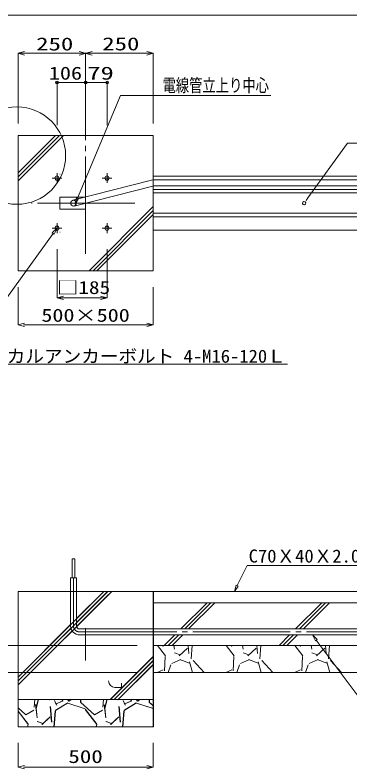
# Model space of a CAD drawing. Units: millimetres, scale not verified. Extents: x -4014 to 4014, y -2814 to 2814.
# Drawn here: x 552 to 1791, y 29 to 2814 of the extents above; entities that cross this region are included whole.
import ezdxf
from ezdxf.enums import TextEntityAlignment as Align

# ---------------------------------------------------------------- set-up
doc = ezdxf.new("R2010")
doc.units = ezdxf.units.MM
doc.header["$LTSCALE"] = 20
doc.header["$PDMODE"] = 32
doc.header["$PDSIZE"] = 10
doc.linetypes.add('LONG_CHAIN', pattern=[21, 18, -1, 1, -1])
for name, color, linetype, lineweight in [('0-0_LAYER262', 7, 'Continuous', 9), ('0-4_LAYER257', 7, 'Continuous', 9), ('0-9_LAYER260', 7, 'Continuous', 9), ('0-C_LAYER271', 7, 'Continuous', 9), ('0-F_LAYER258', 7, 'Continuous', 9)]:
    doc.layers.add(name, color=color, linetype=linetype, lineweight=lineweight)
doc.styles.add('ＭＳ ゴシック', font='')
doc.styles.get('ＭＳ ゴシック').set_extended_font_data('MS Gothic')

msp = doc.modelspace()

# ---------------------------------------------------------------- linework, layer by layer
at = {"layer": '0-0_LAYER262'}
for p, q in [((4013.64, 2814.16), (-4013.64, 2814.16)), ((-4013.64, 2814.16), (4013.64, 2814.16))]:
    msp.add_line(p, q, dxfattribs=at)
at = {"layer": '0-4_LAYER257'}
for p, q in [((837.17, 2679.32), (789.22, 2666.42)), ((789.22, 2679.26), (837.17, 2666.48)), ((563.2, 2672.87), (563.2, 2413.44)), ((563.2, 2672.87), (1063.18, 2672.87)), ((1063.18, 2413.44), (1063.18, 2672.87)), ((707.2, 2564.63), (707.2, 2407.9)), ((892.2, 2564.63), (892.2, 2407.17)), ((563.2, 1869.18), (563.2, 2369.21)), ((563.2, 2369.21), (1063.18, 2369.21)), ((563.2, 2369.21), (563.2, 1869.18)), ((1063.18, 2369.21), (1063.18, 1869.18)), ((1635.4, 2138.61), (1782.13, 2340.25)), ((1782.13, 2340.25), (2782.33, 2340.25)), ((892.2, 2229.71), (892.2, 2193.73)), ((1056.48, 2203.84), (765.48, 2129.88)), ((910.21, 2211.7), (874.21, 2211.7)), ((1063.18, 2219.18), (3063.12, 2219.18)), ((3041.52, 2205.19), (1067.31, 2205.19)), ((1061.88, 2182.54), (770.9, 2108.57)), ((3041.52, 2183.2), (1067.31, 2183.2)), ((1063.18, 2169.22), (3063.12, 2169.22)), ((1063.18, 2156.73), (3063.12, 2156.73)), ((718.18, 2141.7), (813.2, 2141.7)), ((813.2, 2141.7), (813.2, 2096.72)), ((1628.35, 2128.92), (1635.4, 2138.61)), ((813.2, 2096.72), (718.18, 2096.72)), ((1063.18, 2081.72), (3063.12, 2081.72)), ((1063.18, 2069.23), (3063.12, 2069.23)), ((892.2, 2008.71), (892.2, 2044.72)), ((693.01, 2007.34), (342.91, 1523.76)), ((910.21, 2026.72), (874.21, 2026.72)), ((1063.18, 2019.18), (3063.12, 2019.18)), ((707.2, 1948.7), (707.2, 1769.23)), ((892.2, 1948.7), (892.2, 1769.23)), ((1063.18, 1869.18), (563.2, 1869.18)), ((563.2, 1809.23), (563.2, 1669.19)), ((1063.18, 1809.23), (1063.18, 1669.19)), ((707.2, 1769.23), (731.2, 1775.65)), ((707.2, 1769.23), (892.2, 1769.23)), ((731.2, 1762.78), (707.2, 1769.23)), ((868.19, 1775.65), (892.2, 1769.23)), ((892.2, 1769.23), (868.19, 1762.78)), ((1039.18, 1675.64), (1063.18, 1669.19)), ((1063.18, 1669.19), (583.2, 1669.19)), ((1063.18, 1669.19), (1039.18, 1662.83)), ((1559.43, 1523.76), (342.91, 1523.76)), ((763.18, 804.75), (763.18, 734.74)), ((773.19, 804.75), (763.18, 804.75)), ((773.19, 734.74), (773.19, 804.75)), ((1373.99, 706.19), (1410.09, 779.78)), ((1410.09, 779.78), (2416.07, 779.78)), ((757.19, 734.74), (779.19, 734.74)), ((757.19, 734.74), (757.19, 556.75)), ((779.19, 734.74), (779.19, 556.75)), ((563.2, 684.73), (3563.12, 684.73)), ((563.2, 184.74), (563.2, 684.73)), ((779.19, 569.53), (894.41, 684.73)), ((779.19, 584.02), (879.91, 684.73)), ((779.31, 555.14), (897.68, 673.52)), ((1063.18, 684.73), (1063.18, 184.74)), ((1063.18, 642.76), (3063.12, 642.76)), ((1165.17, 545.75), (1262.18, 642.76)), ((1179.66, 545.75), (1276.67, 642.76)), ((1194.18, 545.75), (1291.16, 642.76)), ((1589.42, 545.75), (1686.43, 642.76)), ((1603.91, 545.75), (1700.92, 642.76)), ((1618.43, 545.75), (1715.41, 642.76)), ((563.2, 368.02), (757.19, 562)), ((563.2, 353.53), (758.22, 548.54)), ((563.2, 339.01), (762.69, 538.51)), ((790.19, 545.75), (3281.12, 545.75)), ((813.18, 549.05), (813.18, 428.89)), ((790.19, 523.75), (3286.04, 523.75)), ((1104.18, 484.73), (1143.17, 523.75)), ((1118.67, 484.73), (1157.69, 523.75)), ((1133.16, 484.73), (1172.18, 523.75)), ((1528.45, 484.73), (1567.42, 523.75)), ((1542.94, 484.73), (1581.94, 523.75)), ((1557.43, 484.73), (1596.43, 523.75)), ((1666.23, 504.51), (1871.1, 229.74)), ((1003.18, 484.73), (463.19, 484.73)), ((1063.18, 484.73), (3063.12, 484.73)), ((1108.73, 446.88), (1079.47, 484.73)), ((1099.55, 482.6), (1097.17, 484.73)), ((1102.79, 484.73), (1098.89, 482.46)), ((1139.86, 484.73), (1141.25, 471.6)), ((1189.9, 474.62), (1159.4, 446.69)), ((1192.65, 484.73), (1195.21, 455.16)), ((1207.78, 484.73), (1203.65, 435.25)), ((1362.68, 446.89), (1333.44, 484.73)), ((1353.54, 482.6), (1351.16, 484.73)), ((1356.79, 484.73), (1352.9, 482.46)), ((1393.86, 484.73), (1395.24, 471.52)), ((1443.93, 474.66), (1413.44, 446.71)), ((1446.64, 484.73), (1449.2, 455.35)), ((1461.77, 484.73), (1457.64, 435.25)), ((1616.67, 446.94), (1587.44, 484.73)), ((1607.53, 482.6), (1605.15, 484.73)), ((1610.78, 484.73), (1606.89, 482.46)), ((1647.85, 484.73), (1649.25, 471.41)), ((1697.92, 474.68), (1667.45, 446.75)), ((1700.63, 484.73), (1703.18, 455.52)), ((1715.77, 484.73), (1711.63, 435.28)), ((1162.29, 449.87), (1141.99, 457.48)), ((1416.31, 449.87), (1395.98, 457.48)), ((1670.3, 449.87), (1649.98, 457.48)), ((904.17, 284.74), (1063.18, 443.75)), ((918.68, 284.74), (1063.18, 429.26)), ((1104.36, 391.05), (1106.89, 444.35)), ((1132.5, 417.83), (1165.52, 433.04)), ((1196.82, 419.75), (1161.26, 432.48)), ((1208.71, 384.74), (1197.01, 424.46)), ((1210.92, 428.91), (1251.28, 384.74)), ((1358.36, 391.07), (1360.9, 444.42)), ((1386.45, 417.83), (1419.49, 433.02)), ((1450.86, 419.75), (1415.27, 432.44)), ((1462.68, 384.74), (1451.02, 424.44)), ((1464.87, 428.99), (1505.27, 384.74)), ((1612.35, 391.13), (1614.89, 444.43)), ((1640.45, 417.83), (1673.46, 433.02)), ((1704.87, 419.75), (1669.29, 432.44)), ((1716.68, 384.74), (1705.04, 424.38)), ((1718.81, 429.05), (1759.25, 384.74)), ((933.18, 284.74), (1063.18, 414.77)), ((1077.18, 384.74), (1100.29, 394.51)), ((1118.01, 384.74), (1128.59, 412.99)), ((1331.17, 384.74), (1354.33, 394.51)), ((1371.98, 384.74), (1382.59, 413.01)), ((1585.16, 384.74), (1608.32, 394.51)), ((1625.99, 384.74), (1636.6, 413.05)), ((1003.18, 384.74), (463.19, 384.74)), ((1063.18, 384.74), (3063.12, 384.74)), ((1063.18, 284.74), (563.2, 284.74)), ((624.74, 284.74), (622.55, 257.18)), ((637.79, 284.74), (629.4, 251.12)), ((677.34, 284.74), (678.83, 283.44)), ((698, 281.64), (705.63, 263.88)), ((703.77, 269.5), (729.18, 279.63)), ((728.72, 279.07), (725.33, 284.74)), ((746.15, 284.74), (751.44, 279.45)), ((751.59, 279.53), (759.42, 284.74)), ((794.61, 274.38), (794.61, 284.74)), ((878.74, 284.74), (876.55, 257.1)), ((891.78, 284.74), (883.37, 251.12)), ((931.33, 284.74), (932.82, 283.44)), ((951.99, 281.68), (959.6, 263.9)), ((957.76, 269.5), (983.15, 279.63)), ((982.71, 279.1), (979.3, 284.74)), ((1000.14, 284.74), (1005.46, 279.45)), ((1005.58, 279.53), (1013.42, 284.74)), ((1048.58, 274.38), (1048.58, 284.74)), ((591.56, 228.63), (563.2, 254.14)), ((628.16, 266.09), (633.22, 217.84)), ((682.16, 259.25), (687.24, 200.82)), ((746.65, 272.27), (700.91, 244.34)), ((810.8, 251.21), (747.28, 271.53)), ((845.55, 228.63), (794.75, 274.34)), ((882.15, 265.99), (887.23, 217.73)), ((936.15, 259.41), (941.22, 200.99)), ((1000.62, 272.27), (954.9, 244.34)), ((1063.18, 251.72), (1001.28, 271.53)), ((1063.18, 261.36), (1048.75, 274.34)), ((600.78, 192.84), (563.2, 241.47)), ((621.4, 246.24), (590.9, 228.48)), ((700.73, 242.17), (695.95, 184.74)), ((854.75, 192.84), (811.56, 248.74)), ((875.37, 246.28), (844.91, 228.48)), ((954.72, 242.19), (949.94, 184.74)), ((654.29, 195.86), (633.99, 203.49)), ((681.89, 220.61), (651.4, 192.67)), ((908.28, 195.86), (887.96, 203.49)), ((935.9, 220.65), (905.41, 192.7)), ((1063.18, 184.74), (563.2, 184.74)), ((598.65, 184.74), (598.92, 190.3)), ((852.65, 184.74), (852.92, 190.34)), ((563.2, 124.76), (563.2, 35.03)), ((1063.18, 124.76), (1063.18, 35.03)), ((563.2, 35.03), (587.2, 41.46)), ((587.2, 28.6), (563.2, 35.03)), ((1063.18, 35.03), (583.2, 35.03)), ((1039.18, 41.46), (1063.18, 35.03)), ((1063.18, 35.03), (1039.18, 28.6))]:
    msp.add_line(p, q, dxfattribs=at)
at = {"layer": '0-4_LAYER257', "linetype": 'LONG_CHAIN'}
for p, q in [((768.19, 734.74), (768.19, 556.75)), ((790.19, 534.75), (3289.73, 534.75))]:
    msp.add_line(p, q, dxfattribs=at)
at = {"layer": '0-4_LAYER257'}
for points in [[(587.17, 2666.48), (563.2, 2672.87), (587.17, 2679.32)], [(1039.2, 2679.26), (1063.18, 2672.87), (1039.2, 2666.42)], [(783.36, 2137.83), (942.15, 2516.99), (1497.63, 2516.99)], [(587.2, 1662.83), (563.2, 1669.19), (587.2, 1675.64)]]:
    msp.add_lwpolyline(points, dxfattribs=at)
for points in [[(1377.54, 704.37), (1363.17, 684.73), (1370.41, 707.99)], [(1663.02, 502.13), (1651.88, 523.75), (1669.45, 506.88)]]:
    msp.add_lwpolyline(points, close=True, dxfattribs=at)
for centre, radius, start, end in [((892.5, 2211.37), 8.31, 92.09672, 177.6803), ((892.51, 2212.01), 8.32, 182.10113, 267.82587), ((891.92, 2211.4), 8.28, 2.12348, 88.09912), ((891.89, 2212), 8.31, 272.11472, 357.96033), ((1067.28, 2161.79), 43.41, 89.95291, 104.40475), ((1067.36, 2160.85), 22.36, 90.11281, 104.19083), ((1621.61, 2119.28), 6.24, 146.29944, 231.93656), ((1621.35, 2118.85), 6.28, 56.49382, 141.69789), ((1620.91, 2119.16), 6.29, 326.27769, 51.5953), ((1621.26, 2119.5), 6.2, 235.76857, 321.91508), ((892.5, 2026.4), 8.31, 92.11167, 177.88828), ((891.89, 2026.4), 8.31, 2.11296, 87.88833), ((892.5, 2027.01), 8.31, 182.10964, 267.89095), ((891.89, 2027.01), 8.31, 272.1092, 357.8926), ((791.45, 558.01), 34.28, 182.10965, 267.89038), ((790.61, 557.17), 11.43, 182.1111, 267.88893)]:
    msp.add_arc(centre, radius, start, end, dxfattribs=at)
at = {"layer": '0-4_LAYER257', "linetype": 'LONG_CHAIN'}
msp.add_arc((791.03, 557.59), 22.86, 182.11038, 267.88965, dxfattribs=at)
at = {"layer": '0-9_LAYER260', "linetype": 'LONG_CHAIN'}
for p, q in [((813.2, 1931.47), (813.2, 2672.87)), ((994.89, 2119.2), (612.25, 2119.2))]:
    msp.add_line(p, q, dxfattribs=at)
at = {"layer": '0-9_LAYER260'}
for p, q in [((563.2, 2216.22), (716.19, 2369.21)), ((563.2, 2201.71), (730.69, 2369.21)), ((563.2, 2230.71), (701.7, 2369.21)), ((707.2, 2229.71), (707.2, 2193.73)), ((689.19, 2211.7), (725.21, 2211.7)), ((718.26, 2226.7), (718.2, 2226.7)), ((718.18, 2096.72), (718.18, 2141.7)), ((719.7, 2119.2), (718.2, 2119.2)), ((826.03, 1869.18), (1063.18, 2106.32)), ((840.52, 1869.18), (1063.18, 2091.83)), ((855.03, 1869.18), (1063.18, 2077.34)), ((707.2, 2008.71), (707.2, 2044.72)), ((689.19, 2026.72), (725.21, 2026.72)), ((718.26, 2011.7), (718.2, 2011.7)), ((563.7, 184.74), (563.7, 684.73)), ((563.7, 368.02), (880.43, 684.73)), ((563.7, 353.53), (894.92, 684.73)), ((563.7, 339.01), (909.4, 684.73)), ((563.7, 684.73), (1063.69, 684.73)), ((1003.69, 484.73), (463.7, 484.73)), ((904.68, 284.74), (1063.68, 443.75)), ((919.19, 284.74), (1063.68, 429.26)), ((933.68, 284.74), (1063.68, 414.77)), ((1003.69, 384.74), (463.7, 384.74)), ((945.69, 330.06), (945.69, 346.02)), ((945.69, 330.06), (921.68, 330.06)), ((1063.68, 284.74), (563.7, 284.74)), ((625.25, 284.74), (623.06, 257.18)), ((638.3, 284.74), (629.9, 251.12)), ((677.85, 284.74), (679.34, 283.44)), ((698.5, 281.64), (706.13, 263.88)), ((704.27, 269.5), (729.68, 279.63)), ((729.23, 279.07), (725.83, 284.74)), ((746.65, 284.74), (751.95, 279.45)), ((752.09, 279.53), (759.93, 284.74)), ((795.12, 274.38), (795.12, 284.74)), ((879.24, 284.74), (877.05, 257.1)), ((892.29, 284.74), (883.87, 251.12)), ((931.84, 284.74), (933.33, 283.44)), ((952.5, 281.68), (960.1, 263.9)), ((958.26, 269.5), (983.65, 279.63)), ((983.22, 279.1), (979.81, 284.74)), ((1000.65, 284.74), (1005.96, 279.45)), ((1006.08, 279.53), (1013.92, 284.74)), ((1049.09, 274.38), (1049.09, 284.74)), ((592.07, 228.63), (563.7, 254.14)), ((628.66, 266.09), (633.73, 217.84)), ((682.66, 259.25), (687.75, 200.82)), ((747.15, 272.27), (701.42, 244.34)), ((811.3, 251.21), (747.79, 271.53)), ((846.06, 228.63), (795.26, 274.34)), ((882.65, 265.99), (887.74, 217.73)), ((936.66, 259.41), (941.72, 200.99)), ((1001.12, 272.27), (955.41, 244.34)), ((1063.68, 251.72), (1001.78, 271.53)), ((1063.68, 261.36), (1049.25, 274.34)), ((601.29, 192.84), (563.7, 241.47)), ((621.9, 246.24), (591.41, 228.48)), ((701.23, 242.17), (696.46, 184.74)), ((855.26, 192.84), (812.07, 248.74)), ((875.87, 246.28), (845.42, 228.48)), ((955.22, 242.19), (950.45, 184.74)), ((654.79, 195.86), (634.49, 203.49)), ((682.4, 220.61), (651.9, 192.67)), ((908.79, 195.86), (888.47, 203.49)), ((936.41, 220.65), (905.91, 192.7)), ((599.16, 184.74), (599.43, 190.3)), ((853.15, 184.74), (853.42, 190.34))]:
    msp.add_line(p, q, dxfattribs=at)
for points in [[(787.05, 2136.33), (774.33, 2115.56), (779.64, 2139.3)], [(696.25, 2004.99), (707.19, 2026.73), (689.78, 2009.72)]]:
    msp.add_lwpolyline(points, close=True, dxfattribs=at)
msp.add_lwpolyline([(1063.68, 684.73), (1063.68, 184.74), (563.7, 184.74)], dxfattribs=at)
for centre, radius, start, end in [((707.5, 2211.39), 8.29, 92.10597, 177.82042), ((707.53, 2212.01), 8.32, 182.09205, 267.6853), ((706.92, 2211.4), 8.28, 2.12338, 88.09912), ((706.89, 2212), 8.31, 272.11274, 357.96023), ((768.62, 2118.78), 11.43, 92.14531, 177.96292), ((768.57, 2119.61), 11.39, 182.12446, 268.09131), ((767.76, 2119.65), 11.43, 272.12321, 357.66092), ((767.75, 2118.77), 11.45, 2.1002, 87.79266), ((707.51, 2026.42), 8.29, 92.12043, 178.02663), ((706.89, 2026.4), 8.31, 2.11296, 87.88783), ((707.52, 2027.01), 8.31, 182.09915, 267.75195), ((706.89, 2027.01), 8.31, 272.10876, 357.89248), ((936.2, 1982.2), 3, 270, 0), ((922.61, 354.96), 24.94, 182.10973, 267.8903)]:
    msp.add_arc(centre, radius, start, end, dxfattribs=at)
at = {"layer": '0-C_LAYER271'}
msp.add_line((707.2, 2564.63), (892.2, 2564.63), dxfattribs=at)
at = {"layer": '0-C_LAYER271', "linetype": 'LONG_CHAIN'}
msp.add_line((892.2, 1931.47), (892.2, 1940.49), dxfattribs=at)
at = {"layer": '0-C_LAYER271'}
for p in [(707.2, 2564.63), (813.2, 2564.63), (892.2, 2564.63)]:
    msp.add_point(p, dxfattribs=at)
at = {"layer": '0-F_LAYER258'}
msp.add_circle((559.01, 2294.88), 180, dxfattribs=at)

# ---------------------------------------------------------------- texts
at = {"layer": '0-4_LAYER257', "style": 'ＭＳ ゴシック'}
for s, height, width, p in [('250', 48.09, 1.4, (630.08, 2668.9)), ('250', 48.09, 1.4, (874.61, 2669.35)), ('電線管立上り中心', 48.11, 0.75, (1097.57, 2516.13)), ('□185', 48.11, 1.2, (707.28, 1768.99)), ('500×500', 48.11, 1.25, (649.17, 1666.46)), ('ケミカルアンカーボルト 4-M16-120Ｌ', 48.09, 1.05, (383.48, 1515.28)), ('C70Ｘ40Ｘ2.0ｔチェーン収納用', 48.09, 1.05, (1416.12, 776.75)), ('500', 48.09, 1.3, (749.03, 36.02))]:
    msp.add_text(s, height=height, dxfattribs=dict(at, width=width)).set_placement(p, align=Align.BOTTOM_LEFT)
at = {"layer": '0-C_LAYER271', "style": 'ＭＳ ゴシック'}
for s, width, p in [('106', 1.25, (677.07, 2561.09)), ('79', 1.5, (819.32, 2561.09))]:
    msp.add_text(s, height=48.09, dxfattribs=dict(at, width=width)).set_placement(p, align=Align.BOTTOM_LEFT)

doc.saveas('drawing.dxf')
